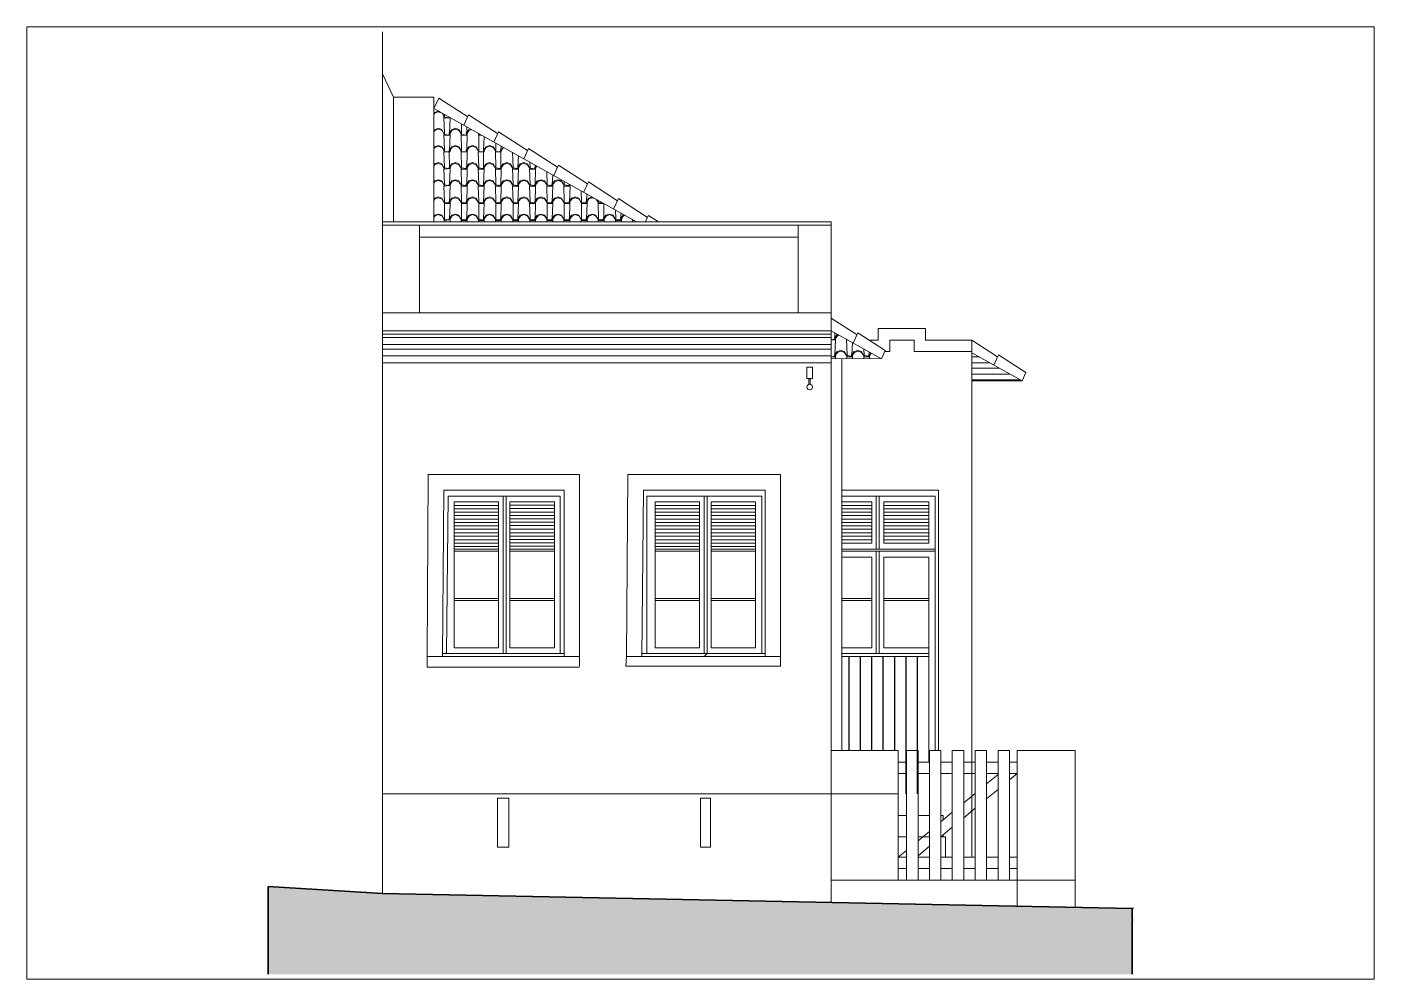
# Paper-space layout 'Layout2' of a CAD drawing. Header units: millimetres. Extents: x 30 to 267, y 21 to 189.
# The model-space entities are those that its viewports show. They can reach past a viewport. Long polylines and large blocks are cut down to what shows.
import ezdxf

# ---------------------------------------------------------------- set-up
doc = ezdxf.new("R2010")
doc.units = ezdxf.units.MM
doc.layers.get('0').update_dxf_attribs({"color": 250, "lineweight": 25})
for name, color, linetype, lineweight in [('A-ALV-___-___-EXI', 250, 'Continuous', 25), ('A-BAS-___-___-EXI', 250, 'Continuous', 35), ('A-CER-___-___-EXI', 250, 'Continuous', 25), ('A-COB-___-___-EXI', 250, 'Continuous', 25), ('A-ESC-___-___-EXI', 250, 'Continuous', 25), ('A-JAN-___-___-EXI', 250, 'Continuous', 25), ('A-POR-___-___-EXI', 250, 'Continuous', 25)]:
    doc.layers.add(name, color=color, linetype=linetype, lineweight=lineweight)

msp = doc.modelspace()

# ---------------------------------------------------------------- hatches: boundary and pattern name
at = {"layer": 'A-BAS-___-___-EXI', "true_color": 0xcb9898}
msp.add_hatch(color=253, dxfattribs=at).paths.add_polyline_path([(7439, -14186.2), (12291.2, -14186.2), (12291.2, -13817.3), (8081.1, -13733.3), (7439, -13693.9)])

# ---------------------------------------------------------------- linework, layer by layer
at = {"layer": 'A-ALV-___-___-EXI', "color": 28, "lineweight": 9}
for p, q in [((8081.1, -13733.3), (8081.1, -8893.9)), ((10661.6, -12929.7), (10661.6, -10730.6)), ((10977.9, -13172.7), (8081.1, -13172.7))]:
    msp.add_line(p, q, dxfattribs=at)
at = {"layer": 'A-ALV-___-___-EXI', "color": 18, "lineweight": 25}
msp.add_line((7439, -13758), (7434.9, -13757.7), dxfattribs=at)
at = {"layer": 'A-ALV-___-___-EXI', "color": 28, "lineweight": 9, "flags": 128}
for points in [[(10600.5, -13783.5), (10600.5, -9960.9), (8081.1, -9960.9)], [(11390.6, -13529.7), (11390.6, -10624.7), (11131.3, -10624.7), (11131.3, -10559.5), (10865.3, -10559.5), (10865.3, -10624.7), (10813.7, -10624.7)], [(10977.9, -13658.6), (10977.9, -12929.7), (10600.5, -12929.7)], [(11645.8, -13804.4), (11645.8, -12929.7), (11971.6, -12929.7), (11971.6, -13810.9)]]:
    msp.add_lwpolyline(points, dxfattribs=at)
for points in [[(8725.9, -13472.7), (8725.9, -13198.5), (8789.7, -13198.5), (8789.7, -13472.7)], [(9866.2, -13472.7), (9866.2, -13198.5), (9923.2, -13198.5), (9923.2, -13472.7)]]:
    msp.add_lwpolyline(points, close=True, dxfattribs=at)
at = {"layer": 'A-ALV-___-___-EXI', "color": 28, "lineweight": 9}
msp.add_lwpolyline([(10600.5, -13658.6), (11645.8, -13658.6), (11971.6, -13658.6)], dxfattribs=at)
at = {"layer": 'A-BAS-___-___-EXI', "color": 18, "lineweight": 25}
for p, q in [((12298.7, -13817.5), (12291.2, -13817.3)), ((12297.4, -13882.6), (12291.2, -13882.5))]:
    msp.add_line(p, q, dxfattribs=at)
at = {"layer": 'A-BAS-___-___-EXI'}
for points in [[(8081.1, -13733.3), (7439, -13693.9), (7439, -14186.2)], [(12291.2, -14186.2), (12291.2, -13817.3), (8081.1, -13733.3)]]:
    msp.add_lwpolyline(points, dxfattribs=at)
at = {"layer": 'A-CER-___-___-EXI', "color": 28, "lineweight": 9}
for p, q in [((11089.2, -12994.8), (11153, -12994.8)), ((11216.8, -12994.8), (11280.6, -12994.8)), ((11345.8, -12994.8), (11409.6, -12994.8)), ((11473.4, -12994.8), (11538.6, -12994.8)), ((11089.2, -13058.6), (11153, -13058.6)), ((11216.8, -13058.6), (11280.6, -13058.6)), ((11345.8, -13058.6), (11409.6, -13058.6)), ((11473.4, -13058.6), (11538.6, -13058.6)), ((11473.4, -13117), (11538.6, -13064.1)), ((11602.4, -13058.6), (11645.8, -13058.6)), ((11473.4, -13201.2), (11538.6, -13148.2)), ((11345.8, -13224.3), (11409.6, -13171.3)), ((11216.8, -13331.5), (11280.6, -13277.2)), ((11345.8, -13308.4), (11409.6, -13254.1)), ((11089.2, -13437.4), (11153, -13384.4)), ((11216.8, -13414.3), (11280.6, -13361.4)), ((11089.2, -13521.5), (11153, -13467.2)), ((10977.9, -13529.7), (11024.1, -13491.7)), ((11089.2, -13529.7), (11153, -13529.7)), ((11216.8, -13529.7), (11280.6, -13529.7)), ((11345.8, -13529.7), (11409.6, -13529.7)), ((11473.4, -13529.7), (11538.6, -13529.7)), ((11089.2, -13593.5), (11153, -13593.5)), ((11216.8, -13593.5), (11280.6, -13593.5)), ((11345.8, -13593.5), (11409.6, -13593.5)), ((11473.4, -13593.5), (11538.6, -13593.5))]:
    msp.add_line(p, q, dxfattribs=at)
at = {"layer": 'A-CER-___-___-EXI', "color": 28, "lineweight": 9, "flags": 128}
for points in [[(11089.2, -12929.7), (11089.2, -13658.6), (11024.1, -13658.6), (11024.1, -12929.7)], [(11216.8, -13658.6), (11216.8, -12929.7), (11153, -12929.7), (11153, -13658.6)], [(11345.8, -13658.6), (11345.8, -12929.7), (11280.6, -12929.7), (11280.6, -13658.6)], [(11473.4, -13658.6), (11473.4, -12929.7), (11409.6, -12929.7), (11409.6, -13658.6)], [(11602.4, -13658.6), (11602.4, -12929.7), (11538.6, -12929.7), (11538.6, -13658.6)]]:
    msp.add_lwpolyline(points, close=True, dxfattribs=at)
for points in [[(11024.1, -13058.6), (10977.9, -13058.6), (10977.9, -12994.8), (11024.1, -12994.8)], [(11602.4, -12994.8), (11645.8, -12994.8), (11645.8, -13058.6), (11602.4, -13093.9)], [(11024.1, -13593.5), (10977.9, -13593.5), (10977.9, -13529.7), (11024.1, -13529.7)], [(11602.4, -13593.5), (11645.8, -13593.5), (11645.8, -13529.7), (11602.4, -13529.7)]]:
    msp.add_lwpolyline(points, dxfattribs=at)
at = {"layer": 'A-COB-___-___-EXI', "color": 28, "lineweight": 9}
for p, q in [((8455.8, -9371.8), (8455.8, -9373.1)), ((8457.1, -9462.7), (8459.8, -9378.6)), ((8553.5, -9462.7), (8554.8, -9427.4)), ((8648.5, -9559.1), (8652.6, -9483.1)), ((8744.9, -9559.1), (8746.3, -9534.7)), ((8841.3, -9655.5), (8844, -9590.3)), ((8937.7, -9655.5), (8937.7, -9641.9)), ((9034, -9751.9), (9036.7, -9697.6)), ((9130.4, -9751.9), (9130.4, -9750.5)), ((9130.4, -9848.2), (9134.5, -9762.7)), ((9226.8, -9848.2), (9228.2, -9804.8)), ((9418.2, -9943.3), (9420.9, -9912)), ((8081.1, -9979.9), (10600.5, -9979.9)), ((8288.8, -10472.7), (8288.8, -9979.9)), ((8424.5, -9954.1), (8428.6, -9954.1)), ((8520.9, -9954.1), (8525, -9954.1)), ((8617.3, -9954.1), (8621.4, -9954.1)), ((8713.7, -9954.1), (8717.7, -9954.1)), ((8810.1, -9954.1), (8814.1, -9954.1)), ((8906.4, -9954.1), (8910.5, -9954.1)), ((9002.8, -9954.1), (9005.5, -9954.1)), ((9097.8, -9954.1), (9101.9, -9954.1)), ((9194.2, -9954.1), (9198.3, -9954.1)), ((9290.6, -9954.1), (9294.7, -9954.1)), ((9387, -9954.1), (9391, -9954.1)), ((9483.4, -9954.1), (9487.4, -9954.1)), ((10414.6, -10472.7), (10414.6, -9979.9)), ((8286.1, -10046.4), (10411.9, -10046.4)), ((8081.1, -10472.7), (10600.5, -10472.7)), ((8081.1, -10592.1), (10600.5, -10592.1)), ((10620.9, -10612.5), (10622.3, -10585.3)), ((8081.1, -10611.1), (10600.5, -10611.1)), ((8081.1, -10650.5), (10600.5, -10650.5)), ((10717.3, -10708.9), (10721.4, -10641)), ((8081.1, -10676.3), (10600.5, -10676.3)), ((8081.1, -10714.3), (10600.5, -10714.3)), ((10686.1, -10719.7), (10690.1, -10719.7)), ((10782.4, -10719.7), (10786.5, -10719.7)), ((10813.7, -10708.9), (10815, -10692.6)), ((11390.6, -10719.7), (11431.3, -10719.7)), ((8081.1, -10752.3), (10600.5, -10752.3)), ((11390.6, -10752.3), (11489.7, -10752.3)), ((11390.6, -10783.5), (11546.7, -10783.5)), ((11390.6, -10816.1), (11603.7, -10816.1)), ((10475.7, -10873.1), (10475.7, -10840.5)), ((10482.4, -10873.1), (10482.4, -10840.5)), ((11390.6, -10847.3), (11660.7, -10847.3)), ((11672.9, -10854.1), (11390.6, -10854.1))]:
    msp.add_line(p, q, dxfattribs=at)
at = {"layer": 'A-COB-___-___-EXI', "color": 28, "lineweight": 9, "flags": 128}
for points in [[(8081.1, -9130.1), (8082.4, -9132.9), (8142.2, -9260.5), (8142.2, -9960.9)], [(8368.9, -9960.9), (8368.9, -9260.5), (8142.2, -9260.5)], [(9507.8, -9960.9), (8368.9, -9324.3), (8397.4, -9265.9), (8560.3, -9371.8)], [(8402.8, -9341.9), (8394.7, -9339.2), (8372.9, -9347.3), (8368.9, -9351.4)], [(8416.4, -9350), (8425.9, -9367.7), (8415, -9351.4), (8393.3, -9343.3), (8374.3, -9351.4), (8368.9, -9358.2)], [(8424.5, -9367.7), (8428.6, -9377.2), (8459.8, -9377.2), (8428.6, -9373.1), (8428.6, -9365), (8430, -9356.8)], [(8455.8, -9469.5), (8454.4, -9461.4), (8469.3, -9443.7), (8491, -9435.6), (8510.1, -9442.4), (8522.3, -9464.1), (8510.1, -9447.8), (8489.7, -9439.6), (8470.7, -9447.8), (8459.8, -9462.7), (8459.8, -9473.6), (8428.6, -9469.5), (8428.6, -9461.4), (8425.9, -9375.8), (8424.5, -9373.1), (8428.6, -9373.1)], [(8537.2, -9417.9), (8564.3, -9359.5), (8727.2, -9465.4)], [(8368.9, -9446.4), (8372.9, -9443.7), (8394.7, -9435.6), (8413.7, -9442.4), (8425.9, -9464.1), (8415, -9447.8), (8393.3, -9439.6), (8374.3, -9447.8), (8368.9, -9454.6)], [(8552.1, -9469.5), (8550.8, -9461.4), (8565.7, -9443.7), (8580.6, -9442.4), (8567.1, -9447.8), (8556.2, -9462.7), (8556.2, -9473.6), (8525, -9469.5), (8525, -9461.4), (8523.6, -9409.8)], [(8705.5, -9512.9), (8732.7, -9454.6), (8895.6, -9560.5)], [(8368.9, -9542.8), (8372.9, -9540.1), (8394.7, -9531.9), (8413.7, -9538.7), (8424.5, -9559.1), (8428.6, -9568.6), (8459.8, -9568.6)], [(8424.5, -9462.7), (8428.6, -9473.6), (8459.8, -9473.6), (8457.1, -9559.1)], [(8522.3, -9560.5), (8510.1, -9544.2), (8489.7, -9536), (8470.7, -9542.8), (8459.8, -9559.1), (8459.8, -9568.6), (8428.6, -9565.9), (8428.6, -9557.7), (8425.9, -9472.2), (8424.5, -9469.5), (8428.6, -9469.5)], [(8457.1, -9655.5), (8455.8, -9565.9), (8454.4, -9557.7), (8469.3, -9540.1), (8491, -9531.9), (8510.1, -9538.7), (8520.9, -9559.1), (8525, -9568.6), (8556.2, -9568.6), (8553.5, -9655.5)], [(8520.9, -9462.7), (8525, -9473.6), (8556.2, -9473.6), (8553.5, -9559.1)], [(8552.1, -9565.9), (8550.8, -9557.7), (8565.7, -9540.1), (8586.1, -9531.9), (8606.4, -9538.7), (8618.6, -9560.5), (8606.4, -9544.2), (8586.1, -9536), (8567.1, -9542.8), (8556.2, -9559.1), (8556.2, -9568.6), (8525, -9565.9), (8525, -9557.7), (8522.3, -9472.2), (8520.9, -9469.5), (8525, -9469.5)], [(8634.9, -9473.6), (8621.4, -9473.6), (8618.6, -9464.1), (8617.3, -9462.7)], [(8648.5, -9655.5), (8648.5, -9565.9), (8647.2, -9557.7), (8662.1, -9540.1), (8682.4, -9531.9), (8702.8, -9538.7), (8715, -9560.5), (8702.8, -9544.2), (8682.4, -9536), (8663.4, -9542.8), (8652.6, -9559.1), (8652.6, -9568.6), (8621.4, -9565.9), (8621.4, -9557.7), (8621.4, -9473.6), (8621.4, -9469.5), (8621.4, -9465.4), (8621.4, -9469.5), (8628.2, -9469.5)], [(8716.4, -9518.4), (8717.7, -9557.7), (8717.7, -9565.9), (8747.6, -9568.6), (8749, -9559.1), (8761.2, -9542.8), (8759.8, -9542.8), (8743.5, -9557.7), (8744.9, -9565.9), (8744.9, -9655.5)], [(8425.9, -9560.5), (8415, -9544.2), (8393.3, -9536), (8374.3, -9542.8), (8368.9, -9551)], [(8424.5, -9565.9), (8428.6, -9565.9), (8428.6, -9568.6)], [(8428.6, -9665), (8428.6, -9660.9), (8428.6, -9654.1), (8425.9, -9567.2)], [(8525, -9665), (8525, -9660.9), (8525, -9654.1), (8522.3, -9567.2), (8520.9, -9565.9), (8525, -9565.9)], [(8617.3, -9559.1), (8621.4, -9568.6), (8652.6, -9568.6)], [(8621.4, -9660.9), (8621.4, -9654.1), (8618.6, -9567.2), (8621.4, -9565.9), (8621.4, -9568.6)], [(8713.7, -9559.1), (8717.7, -9568.6), (8747.6, -9568.6)], [(8713.7, -9565.9), (8717.7, -9565.9), (8717.7, -9568.6)], [(8717.7, -9665), (8717.7, -9660.9), (8717.7, -9654.1), (8715, -9567.2)], [(8814.1, -9660.9), (8814.1, -9654.1), (8811.4, -9571.3)], [(8873.9, -9606.6), (8901, -9548.2), (9063.9, -9654.1)], [(8368.9, -9639.2), (8372.9, -9635.1), (8394.7, -9628.3), (8413.7, -9635.1), (8424.5, -9655.5), (8428.6, -9665), (8455.8, -9660.9), (8425.9, -9656.8), (8415, -9640.5), (8393.3, -9632.4), (8374.3, -9639.2), (8368.9, -9647.3)], [(8428.6, -9761.4), (8428.6, -9757.3), (8428.6, -9750.5), (8425.9, -9663.6)], [(8455.8, -9660.9), (8454.4, -9654.1), (8469.3, -9635.1), (8491, -9628.3), (8510.1, -9635.1), (8520.9, -9655.5), (8525, -9665), (8556.2, -9665), (8553.5, -9751.9)], [(8552.1, -9660.9), (8522.3, -9656.8), (8510.1, -9640.5), (8489.7, -9632.4), (8470.7, -9639.2), (8459.8, -9655.5), (8459.8, -9665), (8457.1, -9751.9)], [(8525, -9761.4), (8525, -9757.3), (8525, -9750.5), (8522.3, -9663.6)], [(8648.5, -9660.9), (8618.6, -9656.8), (8606.4, -9640.5), (8586.1, -9632.4), (8567.1, -9639.2), (8556.2, -9655.5), (8556.2, -9665), (8550.8, -9654.1), (8565.7, -9635.1), (8586.1, -9628.3), (8606.4, -9635.1), (8617.3, -9655.5), (8621.4, -9665), (8652.6, -9665), (8647.2, -9654.1), (8662.1, -9635.1), (8682.4, -9628.3), (8702.8, -9635.1), (8713.7, -9655.5), (8717.7, -9665), (8747.6, -9665), (8743.5, -9654.1), (8758.5, -9635.1), (8778.8, -9628.3), (8799.2, -9635.1), (8810.1, -9655.5), (8814.1, -9665), (8844, -9665), (8841.3, -9751.9)], [(8621.4, -9761.4), (8621.4, -9757.3), (8621.4, -9750.5), (8618.6, -9663.6), (8621.4, -9665)], [(8744.9, -9660.9), (8715, -9656.8), (8702.8, -9640.5), (8682.4, -9632.4), (8663.4, -9639.2), (8652.6, -9655.5), (8652.6, -9665), (8648.5, -9751.9)], [(8717.7, -9761.4), (8717.7, -9757.3), (8717.7, -9750.5), (8715, -9663.6)], [(8937.7, -9751.9), (8940.4, -9665), (8910.5, -9665), (8906.4, -9655.5), (8894.2, -9635.1), (8875.2, -9628.3), (8853.5, -9635.1), (8839.9, -9654.1), (8841.3, -9660.9), (8811.4, -9656.8), (8799.2, -9640.5), (8778.8, -9632.4), (8759.8, -9639.2), (8749, -9655.5), (8747.6, -9665), (8744.9, -9751.9)], [(8814.1, -9757.3), (8814.1, -9750.5), (8810.1, -9663.6), (8814.1, -9665)], [(8936.3, -9660.9), (8936.3, -9654.1), (8947.2, -9647.3), (8941.7, -9655.5), (8940.4, -9665), (8906.4, -9656.8), (8895.6, -9640.5), (8873.9, -9632.4), (8856.2, -9639.2), (8845.3, -9655.5), (8844, -9665)], [(8910.5, -9757.3), (8910.5, -9750.5), (8906.4, -9663.6), (8910.5, -9665)], [(8910.5, -9660.9), (8910.5, -9654.1), (8909.1, -9627)], [(9005.5, -9761.4), (9005.5, -9757.3), (9005.5, -9750.5), (9004.2, -9678.6)], [(9042.2, -9700.3), (9069.3, -9643.3), (9232.2, -9747.8)], [(8368.9, -9735.6), (8372.9, -9731.5), (8394.7, -9724.7), (8413.7, -9731.5), (8424.5, -9751.9), (8428.6, -9761.4), (8455.8, -9757.3), (8454.4, -9750.5), (8469.3, -9731.5), (8491, -9724.7), (8510.1, -9731.5), (8520.9, -9751.9), (8525, -9761.4), (8556.2, -9761.4)], [(8455.8, -9757.3), (8425.9, -9753.2), (8415, -9736.9), (8393.3, -9728.8), (8374.3, -9735.6), (8368.9, -9743.7)], [(8425.9, -9960.9), (8428.6, -9950), (8428.6, -9941.9), (8428.6, -9857.7), (8428.6, -9853.7), (8428.6, -9846.9), (8425.9, -9760)], [(8457.1, -9848.2), (8459.8, -9761.4), (8459.8, -9751.9), (8470.7, -9735.6), (8489.7, -9728.8), (8510.1, -9736.9), (8522.3, -9753.2), (8552.1, -9757.3), (8550.8, -9750.5), (8565.7, -9731.5), (8586.1, -9724.7), (8606.4, -9731.5), (8617.3, -9751.9), (8621.4, -9761.4), (8652.6, -9761.4)], [(8522.3, -9960.9), (8525, -9950), (8525, -9941.9), (8525, -9857.7), (8525, -9853.7), (8525, -9846.9), (8522.3, -9760)], [(8553.5, -9848.2), (8556.2, -9761.4), (8556.2, -9751.9), (8567.1, -9735.6), (8586.1, -9728.8), (8606.4, -9736.9), (8618.6, -9753.2), (8648.5, -9757.3), (8647.2, -9750.5), (8662.1, -9731.5), (8682.4, -9724.7), (8702.8, -9731.5), (8713.7, -9751.9), (8717.7, -9761.4), (8747.6, -9761.4), (8744.9, -9848.2)], [(8618.6, -9960.9), (8621.4, -9950), (8621.4, -9941.9), (8621.4, -9857.7), (8621.4, -9853.7), (8621.4, -9846.9), (8618.6, -9760)], [(8744.9, -9757.3), (8715, -9753.2), (8702.8, -9736.9), (8682.4, -9728.8), (8663.4, -9735.6), (8652.6, -9751.9), (8652.6, -9761.4), (8648.5, -9848.2)], [(8715, -9960.9), (8717.7, -9950), (8717.7, -9941.9), (8717.7, -9857.7), (8717.7, -9853.7), (8717.7, -9846.9), (8715, -9760)], [(8841.3, -9757.3), (8811.4, -9753.2), (8799.2, -9736.9), (8778.8, -9728.8), (8759.8, -9735.6), (8749, -9751.9), (8747.6, -9761.4), (8743.5, -9750.5), (8758.5, -9731.5), (8778.8, -9724.7), (8799.2, -9731.5), (8810.1, -9751.9), (8814.1, -9761.4), (8844, -9761.4), (8839.9, -9750.5), (8853.5, -9731.5), (8875.2, -9724.7), (8894.2, -9731.5), (8906.4, -9751.9), (8910.5, -9761.4), (8940.4, -9761.4), (8937.7, -9848.2)], [(8811.4, -9960.9), (8814.1, -9950), (8814.1, -9941.9), (8814.1, -9857.7), (8814.1, -9853.7), (8814.1, -9846.9), (8810.1, -9760), (8814.1, -9761.4)], [(9034, -9848.2), (9036.7, -9761.4), (9005.5, -9761.4), (9002.8, -9751.9), (8990.6, -9731.5), (8971.6, -9724.7), (8949.9, -9731.5), (8936.3, -9750.5), (8936.3, -9757.3), (8906.4, -9753.2), (8895.6, -9736.9), (8873.9, -9728.8), (8856.2, -9735.6), (8845.3, -9751.9), (8844, -9761.4), (8841.3, -9848.2)], [(8907.8, -9960.9), (8910.5, -9950), (8910.5, -9941.9), (8906.4, -9856.4), (8910.5, -9853.7), (8910.5, -9846.9), (8906.4, -9760), (8910.5, -9761.4)], [(9036.7, -9761.4), (9038.1, -9751.9), (9049, -9735.6), (9066.6, -9728.8), (9088.3, -9736.9), (9099.2, -9753.2), (9129.1, -9757.3), (9129.1, -9750.5), (9133.1, -9751.9), (9133.1, -9761.4), (9101.9, -9761.4), (9097.8, -9751.9), (9087, -9731.5), (9068, -9724.7), (9046.3, -9731.5), (9032.7, -9750.5), (9032.7, -9757.3), (9002.8, -9753.2), (8992, -9736.9), (8970.2, -9728.8), (8952.6, -9735.6), (8941.7, -9751.9), (8940.4, -9761.4)], [(9004.2, -9960.9), (9005.5, -9950), (9005.5, -9941.9), (9005.5, -9857.7), (9005.5, -9853.7), (9005.5, -9846.9), (9002.8, -9760)], [(9099.2, -9960.9), (9101.9, -9950), (9101.9, -9941.9), (9101.9, -9857.7), (9101.9, -9853.7), (9101.9, -9846.9), (9099.2, -9760)], [(9101.9, -9761.4), (9101.9, -9757.3), (9101.9, -9750.5), (9101.9, -9734.2)], [(9210.5, -9795.3), (9237.7, -9736.9), (9400.5, -9842.8)], [(8368.9, -9831.9), (8372.9, -9827.9), (8394.7, -9821.1), (8413.7, -9827.9), (8424.5, -9848.2), (8428.6, -9857.7), (8459.8, -9857.7), (8457.1, -9943.3)], [(8744.9, -9943.3), (8747.6, -9857.7), (8717.7, -9857.7), (8713.7, -9848.2), (8702.8, -9827.9), (8682.4, -9821.1), (8662.1, -9827.9), (8647.2, -9846.9), (8652.6, -9857.7), (8621.4, -9857.7), (8617.3, -9848.2), (8606.4, -9827.9), (8586.1, -9821.1), (8565.7, -9827.9), (8550.8, -9846.9), (8556.2, -9857.7), (8525, -9857.7), (8520.9, -9848.2), (8510.1, -9827.9), (8491, -9821.1), (8469.3, -9827.9), (8454.4, -9846.9), (8455.8, -9853.7), (8425.9, -9849.6), (8415, -9833.3), (8393.3, -9825.2), (8374.3, -9831.9), (8368.9, -9840.1)], [(8552.1, -9853.7), (8522.3, -9849.6), (8510.1, -9833.3), (8489.7, -9825.2), (8470.7, -9831.9), (8459.8, -9846.9), (8459.8, -9857.7)], [(8648.5, -9853.7), (8618.6, -9849.6), (8606.4, -9833.3), (8586.1, -9825.2), (8567.1, -9831.9), (8556.2, -9846.9), (8556.2, -9857.7), (8553.5, -9943.3)], [(9034, -9943.3), (9036.7, -9857.7), (9005.5, -9857.7), (9002.8, -9848.2), (8990.6, -9827.9), (8971.6, -9821.1), (8949.9, -9827.9), (8936.3, -9846.9), (8940.4, -9857.7), (8910.5, -9857.7), (8906.4, -9848.2), (8894.2, -9827.9), (8875.2, -9821.1), (8853.5, -9827.9), (8839.9, -9846.9), (8844, -9857.7), (8814.1, -9857.7), (8810.1, -9848.2), (8799.2, -9827.9), (8778.8, -9821.1), (8758.5, -9827.9), (8743.5, -9846.9), (8744.9, -9853.7), (8715, -9849.6), (8702.8, -9833.3), (8682.4, -9825.2), (8663.4, -9831.9), (8652.6, -9846.9), (8652.6, -9857.7), (8648.5, -9943.3)], [(8841.3, -9853.7), (8811.4, -9849.6), (8799.2, -9833.3), (8778.8, -9825.2), (8759.8, -9831.9), (8749, -9846.9), (8747.6, -9857.7)], [(8936.3, -9853.7), (8906.4, -9849.6), (8895.6, -9833.3), (8873.9, -9825.2), (8856.2, -9831.9), (8845.3, -9846.9), (8844, -9857.7), (8841.3, -9943.3)], [(9226.8, -9943.3), (9229.5, -9857.7), (9198.3, -9857.7), (9194.2, -9848.2), (9183.4, -9827.9), (9164.3, -9821.1), (9142.6, -9827.9), (9129.1, -9846.9), (9133.1, -9857.7), (9101.9, -9857.7), (9097.8, -9848.2), (9087, -9827.9), (9068, -9821.1), (9046.3, -9827.9), (9032.7, -9846.9), (9032.7, -9853.7), (9002.8, -9849.6), (8992, -9833.3), (8970.2, -9825.2), (8952.6, -9831.9), (8941.7, -9846.9), (8940.4, -9857.7), (8937.7, -9943.3)], [(9129.1, -9853.7), (9099.2, -9849.6), (9088.3, -9833.3), (9066.6, -9825.2), (9049, -9831.9), (9038.1, -9846.9), (9036.7, -9857.7)], [(9258, -9822.4), (9239, -9827.9), (9224.1, -9846.9), (9225.4, -9853.7), (9195.6, -9849.6), (9184.7, -9833.3), (9163, -9825.2), (9145.3, -9831.9), (9133.1, -9846.9), (9133.1, -9857.7), (9130.4, -9943.3)], [(9195.6, -9960.9), (9198.3, -9950), (9198.3, -9941.9), (9198.3, -9857.7), (9198.3, -9853.7), (9198.3, -9846.9), (9196.9, -9787.2)], [(9270.2, -9829.2), (9259.4, -9825.2), (9240.4, -9831.9), (9229.5, -9846.9), (9229.5, -9857.7)], [(9316.4, -9853.7), (9292, -9849.6), (9281.1, -9834.7)], [(9378.8, -9889), (9406, -9830.6), (9568.9, -9936.5)], [(9287.9, -9837.4), (9290.6, -9848.2), (9294.7, -9857.7), (9323.2, -9857.7), (9323.2, -9943.3)], [(9292, -9960.9), (9294.7, -9950), (9294.7, -9941.9), (9292, -9856.4), (9294.7, -9853.7), (9294.7, -9846.9), (9296, -9842.8)], [(9388.3, -9960.9), (9391, -9950), (9391, -9941.9), (9389.7, -9895.7)], [(8368.9, -9928.3), (8372.9, -9924.3), (8394.7, -9917.5), (8413.7, -9924.3), (8424.5, -9944.6), (8428.6, -9954.1), (8455.8, -9950), (8454.4, -9943.3), (8469.3, -9924.3), (8491, -9917.5), (8510.1, -9924.3), (8520.9, -9944.6), (8525, -9954.1), (8556.2, -9954.1), (8550.8, -9943.3), (8565.7, -9924.3), (8586.1, -9917.5), (8606.4, -9924.3), (8617.3, -9944.6), (8621.4, -9954.1), (8652.6, -9954.1), (8647.2, -9943.3), (8662.1, -9924.3), (8682.4, -9917.5), (8702.8, -9924.3), (8713.7, -9944.6), (8717.7, -9954.1), (8747.6, -9954.1), (8743.5, -9943.3), (8758.5, -9924.3), (8778.8, -9917.5), (8799.2, -9924.3), (8810.1, -9944.6), (8814.1, -9954.1), (8844, -9954.1), (8839.9, -9943.3), (8853.5, -9924.3), (8875.2, -9917.5), (8894.2, -9924.3), (8906.4, -9944.6), (8910.5, -9954.1), (8940.4, -9954.1)], [(8455.8, -9950), (8425.9, -9946), (8415, -9929.7), (8393.3, -9920.2), (8374.3, -9928.3), (8368.9, -9936.5)], [(8552.1, -9950), (8522.3, -9946), (8510.1, -9929.7), (8489.7, -9920.2), (8470.7, -9928.3), (8459.8, -9943.3), (8459.8, -9954.1), (8459.8, -9960.9)], [(8648.5, -9950), (8618.6, -9946), (8606.4, -9929.7), (8586.1, -9920.2), (8567.1, -9928.3), (8556.2, -9943.3), (8556.2, -9954.1), (8556.2, -9960.9)], [(8744.9, -9950), (8715, -9946), (8702.8, -9929.7), (8682.4, -9920.2), (8663.4, -9928.3), (8652.6, -9943.3), (8652.6, -9954.1), (8652.6, -9960.9)], [(8841.3, -9950), (8811.4, -9946), (8799.2, -9929.7), (8778.8, -9920.2), (8759.8, -9928.3), (8749, -9943.3), (8747.6, -9954.1), (8749, -9960.9)], [(8845.3, -9960.9), (8844, -9954.1), (8845.3, -9943.3), (8856.2, -9928.3), (8873.9, -9920.2), (8895.6, -9929.7), (8906.4, -9946), (8936.3, -9950), (8936.3, -9943.3), (8949.9, -9924.3), (8971.6, -9917.5), (8990.6, -9924.3), (9002.8, -9944.6), (9005.5, -9954.1), (9036.7, -9954.1)], [(8941.7, -9960.9), (8940.4, -9954.1), (8941.7, -9943.3), (8952.6, -9928.3), (8970.2, -9920.2), (8992, -9929.7), (9002.8, -9946), (9032.7, -9950), (9032.7, -9943.3), (9046.3, -9924.3), (9068, -9917.5), (9087, -9924.3), (9097.8, -9944.6), (9101.9, -9954.1), (9133.1, -9954.1)], [(9038.1, -9960.9), (9036.7, -9954.1), (9038.1, -9943.3), (9049, -9928.3), (9066.6, -9920.2), (9088.3, -9929.7), (9099.2, -9946), (9129.1, -9950), (9129.1, -9943.3), (9142.6, -9924.3), (9164.3, -9917.5), (9183.4, -9924.3), (9194.2, -9944.6), (9198.3, -9954.1), (9229.5, -9954.1), (9229.5, -9960.9)], [(9422.3, -9960.9), (9422.3, -9954.1), (9391, -9954.1), (9387, -9944.6), (9376.1, -9924.3), (9357.1, -9917.5), (9335.4, -9924.3), (9320.5, -9943.3), (9325.9, -9954.1), (9294.7, -9954.1), (9290.6, -9944.6), (9279.7, -9924.3), (9260.7, -9917.5), (9239, -9924.3), (9224.1, -9943.3), (9225.4, -9950), (9195.6, -9946), (9184.7, -9929.7), (9163, -9920.2), (9145.3, -9928.3), (9133.1, -9943.3), (9133.1, -9954.1), (9133.1, -9960.9)], [(9321.8, -9950), (9292, -9946), (9279.7, -9929.7), (9259.4, -9920.2), (9240.4, -9928.3), (9229.5, -9943.3), (9229.5, -9954.1)], [(9325.9, -9960.9), (9325.9, -9954.1), (9325.9, -9943.3), (9336.7, -9928.3), (9355.8, -9920.2), (9376.1, -9929.7), (9388.3, -9946), (9418.2, -9950), (9416.8, -9943.3), (9431.8, -9924.3), (9442.6, -9924.3), (9433.1, -9928.3), (9422.3, -9943.3), (9422.3, -9954.1)], [(9484.7, -9960.9), (9487.4, -9950), (9483.4, -9947.3), (9487.4, -9954.1), (9494.2, -9954.1)], [(9556.7, -9960.9), (9574.3, -9925.6), (9630, -9960.9)], [(10745.8, -10596.2), (10747.2, -10596.2), (10600.5, -10501.2)], [(10724.1, -10642.4), (10751.2, -10584), (10904.6, -10684.4), (10882.9, -10730.6), (10600.5, -10573.1), (8081.1, -10573.1)], [(10620.9, -10708.9), (10625, -10623.3), (10625, -10613.8), (10641.3, -10596.2), (10635.8, -10597.6), (10634.5, -10593.5), (10619.6, -10612.5), (10620.9, -10619.3), (10600.5, -10623.3), (10625, -10623.3)], [(10687.4, -10730.6), (10690.1, -10715.7), (10690.1, -10707.5), (10687.4, -10622), (10690.1, -10623.3), (10686.1, -10620.6)], [(11390.6, -10688.5), (11067.5, -10688.5), (11067.5, -10624.7), (10930.4, -10624.7), (10930.4, -10688.5), (10903.3, -10688.5)], [(11535.8, -10718.4), (11535.8, -10719.7), (11390.6, -10624.7)], [(10625, -10719.7), (10600.5, -10719.7), (10620.9, -10715.7), (10619.6, -10708.9), (10634.5, -10689.9), (10654.8, -10683.1), (10675.2, -10689.9), (10686.1, -10710.2), (10690.1, -10719.7), (10721.4, -10719.7)], [(10880.2, -10730.6), (10880.2, -10729.2), (10600.5, -10730.6)], [(10625, -10730.6), (10625, -10719.7), (10625, -10708.9), (10635.8, -10693.9), (10654.8, -10687.2), (10675.2, -10693.9), (10687.4, -10711.6), (10717.3, -10715.7), (10715.9, -10708.9), (10730.9, -10689.9), (10751.2, -10683.1), (10771.6, -10689.9), (10782.4, -10710.2), (10786.5, -10719.7), (10816.4, -10719.7)], [(10817.7, -10730.6), (10816.4, -10719.7), (10817.7, -10708.9), (10824.5, -10699.4), (10812.3, -10708.9), (10813.7, -10715.7), (10783.8, -10711.6), (10771.6, -10693.9), (10751.2, -10687.2), (10732.2, -10693.9), (10721.4, -10708.9), (10721.4, -10719.7), (10721.4, -10730.6)], [(10783.8, -10730.6), (10786.5, -10715.7), (10786.5, -10707.5), (10785.2, -10676.3)], [(11514.1, -10765.9), (11541.3, -10707.5), (11694.7, -10806.6), (11672.9, -10854.1), (11390.6, -10696.7)]]:
    msp.add_lwpolyline(points, dxfattribs=at)
msp.add_lwpolyline([(10496, -10840.5), (10496, -10776.7), (10463.4, -10776.7), (10463.4, -10840.5)], close=True, dxfattribs=at)
at = {"layer": 'A-COB-___-___-EXI', "color": 28, "lineweight": 9}
msp.add_open_spline([(10480.4, -10873.1), (10471.8, -10873.1), (10464.8, -10880.1), (10464.8, -10888.7), (10464.8, -10897.4), (10471.8, -10904.3), (10480.4, -10904.3), (10489, -10904.3), (10496, -10897.4), (10496, -10888.7), (10496, -10880.1), (10489, -10873.1), (10480.4, -10873.1)], degree=3, knots=[0, 0, 0, 0, 1, 1, 1, 2, 2, 2, 3, 3, 3, 4, 4, 4, 4], dxfattribs=at)
at = {"layer": 'A-ESC-___-___-EXI', "color": 28, "lineweight": 9}
for p, q in [((10977.9, -13294.8), (11024.1, -13294.8)), ((11089.2, -13294.8), (11153, -13294.8)), ((10977.9, -13415.7), (11024.1, -13415.7)), ((11089.2, -13415.7), (11153, -13415.7)), ((11229.1, -13415.7), (11229.1, -13404.8))]:
    msp.add_line(p, q, dxfattribs=at)
at = {"layer": 'A-ESC-___-___-EXI', "color": 28, "lineweight": 9, "flags": 128}
for points in [[(11216.8, -13172.7), (11216.8, -13294.8), (11229.1, -13294.8), (11229.1, -13320.6)], [(11216.8, -13415.7), (11242.6, -13415.7), (11242.6, -13529.7)]]:
    msp.add_lwpolyline(points, dxfattribs=at)
at = {"layer": 'A-JAN-___-___-EXI', "color": 28, "lineweight": 9}
for p, q in [((8482.9, -11553.2), (8732.7, -11553.2)), ((8482.9, -11572.2), (8732.7, -11572.2)), ((8758.5, -11501.6), (8758.5, -12385.3)), ((8774.8, -11501.6), (8774.8, -12385.3)), ((8796.5, -11551.9), (9047.6, -11551.9)), ((8796.5, -11570.9), (9047.6, -11570.9)), ((9612.3, -11553.2), (9862.1, -11553.2)), ((9612.3, -11572.2), (9862.1, -11572.2)), ((9887.9, -11501.6), (9887.9, -12385.3)), ((9925.9, -11553.2), (10175.7, -11553.2)), ((9925.9, -11572.2), (10175.7, -11572.2)), ((8482.9, -11591.2), (8732.7, -11591.2)), ((8482.9, -11610.2), (8732.7, -11610.2)), ((8482.9, -11630.6), (8732.7, -11630.6)), ((8482.9, -11649.6), (8732.7, -11649.6)), ((8796.5, -11591.2), (9047.6, -11591.2)), ((8796.5, -11610.2), (9047.6, -11610.2)), ((8796.5, -11629.2), (9047.6, -11629.2)), ((8796.5, -11648.2), (9047.6, -11648.2)), ((9612.3, -11591.2), (9862.1, -11591.2)), ((9612.3, -11610.2), (9862.1, -11610.2)), ((9612.3, -11630.6), (9862.1, -11630.6)), ((9612.3, -11649.6), (9862.1, -11649.6)), ((9925.9, -11591.2), (10175.7, -11591.2)), ((9925.9, -11610.2), (10175.7, -11610.2)), ((9925.9, -11630.6), (10175.7, -11630.6)), ((9925.9, -11649.6), (10175.7, -11649.6)), ((8482.9, -11668.6), (8732.7, -11668.6)), ((8482.9, -11687.6), (8732.7, -11687.6)), ((8482.9, -11706.6), (8732.7, -11706.6)), ((8482.9, -11725.6), (8732.7, -11725.6)), ((8796.5, -11667.2), (9047.6, -11667.2)), ((8796.5, -11686.2), (9047.6, -11686.2)), ((8796.5, -11706.6), (9047.6, -11706.6)), ((8796.5, -11725.6), (9047.6, -11725.6)), ((9612.3, -11668.6), (9862.1, -11668.6)), ((9612.3, -11687.6), (9862.1, -11687.6)), ((9612.3, -11706.6), (9862.1, -11706.6)), ((9612.3, -11725.6), (9862.1, -11725.6)), ((9925.9, -11668.6), (10175.7, -11668.6)), ((9925.9, -11687.6), (10175.7, -11687.6)), ((9925.9, -11706.6), (10175.7, -11706.6)), ((9925.9, -11725.6), (10175.7, -11725.6)), ((8482.9, -11746), (8732.7, -11746)), ((8482.9, -11765), (8732.7, -11765)), ((8482.9, -11784), (8732.7, -11784)), ((8732.7, -11798.9), (8482.9, -11798.9)), ((8796.5, -11744.6), (9047.6, -11744.6)), ((8796.5, -11763.6), (9047.6, -11763.6)), ((8796.5, -11782.6), (9047.6, -11782.6)), ((9047.6, -11798.9), (8796.5, -11798.9)), ((9612.3, -11746), (9862.1, -11746)), ((9612.3, -11765), (9862.1, -11765)), ((9612.3, -11784), (9862.1, -11784)), ((9612.3, -11798.9), (9862.1, -11798.9)), ((9925.9, -11746), (10175.7, -11746)), ((9925.9, -11765), (10175.7, -11765)), ((9925.9, -11784), (10175.7, -11784)), ((9925.9, -11798.9), (10175.7, -11798.9)), ((8732.7, -11811.1), (8482.9, -11811.1)), ((9047.6, -11811.1), (8796.5, -11811.1)), ((9612.3, -11811.1), (9862.1, -11811.1)), ((9925.9, -11811.1), (10175.7, -11811.1)), ((8732.7, -12075.8), (8482.9, -12075.8)), ((8732.7, -12088.1), (8482.9, -12088.1)), ((9047.6, -12075.8), (8796.5, -12075.8)), ((9047.6, -12088.1), (8796.5, -12088.1)), ((9612.3, -12075.8), (9862.1, -12075.8)), ((9612.3, -12088.1), (9862.1, -12088.1)), ((9925.9, -12075.8), (10175.7, -12075.8)), ((9925.9, -12088.1), (10175.7, -12088.1)), ((8330.9, -12401.6), (9187.4, -12401.6)), ((8417.7, -12385.3), (9100.5, -12385.3)), ((9450.8, -12401.6), (10316.8, -12401.6)), ((9537.7, -12385.3), (10230, -12385.3))]:
    msp.add_line(p, q, dxfattribs=at)
at = {"layer": 'A-JAN-___-___-EXI', "color": 28, "lineweight": 9, "flags": 128}
for points in [[(9187.4, -12462.7), (8330.9, -12462.7), (8330.9, -12401.6), (8337.7, -11380.8), (9187.4, -11380.8), (9187.4, -12401.6), (9187.4, -12455.9)], [(9100.5, -12401.6), (9100.5, -11467.7), (8424.5, -11467.7), (8417.7, -12401.6)], [(10230, -12401.6), (10230, -11467.7), (9547.2, -11467.7), (9537.7, -12401.6)], [(8440.8, -12385.3), (8450.3, -11501.6), (9078.8, -11501.6), (9078.8, -12385.3)], [(9564.8, -12385.3), (9564.8, -11501.6), (10211, -11501.6), (10211, -12385.3)], [(9904.2, -11501.6), (9904.2, -12385.3), (9887.9, -12401.6)]]:
    msp.add_lwpolyline(points, dxfattribs=at)
for points in [[(10316.8, -12455.9), (9448.1, -12455.9), (9450.8, -12401.6), (9458.9, -11380.8), (10316.8, -11380.8), (10316.8, -12401.6)], [(8482.9, -11534.2), (8732.7, -11534.2), (8732.7, -12354.1), (8482.9, -12354.1)], [(8796.5, -11534.2), (9047.6, -11534.2), (9047.6, -12354.1), (8796.5, -12354.1)], [(9862.1, -12354.1), (9862.1, -11534.2), (9612.3, -11534.2), (9612.3, -12354.1)], [(9925.9, -12354.1), (10175.7, -12354.1), (10175.7, -11534.2), (9925.9, -11534.2)]]:
    msp.add_lwpolyline(points, close=True, dxfattribs=at)
at = {"layer": 'A-POR-___-___-EXI', "color": 28, "lineweight": 9}
for p, q in [((10661.6, -11553.2), (10830, -11553.2)), ((10661.6, -11572.2), (10830, -11572.2)), ((10854.4, -11798.9), (10854.4, -11501.6)), ((10870.7, -11798.9), (10870.7, -11501.6)), ((10896.5, -11553.2), (11150.3, -11553.2)), ((10896.5, -11572.2), (11150.3, -11572.2)), ((10661.6, -11591.2), (10830, -11591.2)), ((10661.6, -11610.2), (10830, -11610.2)), ((10661.6, -11630.6), (10830, -11630.6)), ((10661.6, -11649.6), (10830, -11649.6)), ((10896.5, -11591.2), (11150.3, -11591.2)), ((10896.5, -11610.2), (11150.3, -11610.2)), ((10896.5, -11630.6), (11150.3, -11630.6)), ((10896.5, -11649.6), (11150.3, -11649.6)), ((10661.6, -11668.6), (10830, -11668.6)), ((10661.6, -11687.6), (10830, -11687.6)), ((10661.6, -11706.6), (10830, -11706.6)), ((10661.6, -11725.6), (10830, -11725.6)), ((10896.5, -11668.6), (11150.3, -11668.6)), ((10896.5, -11687.6), (11150.3, -11687.6)), ((10896.5, -11706.6), (11150.3, -11706.6)), ((10896.5, -11725.6), (11150.3, -11725.6)), ((10661.6, -11746), (10830, -11746)), ((10661.6, -11798.9), (11185.6, -11798.9)), ((10896.5, -11746), (11150.3, -11746)), ((10661.6, -11811.1), (11185.6, -11811.1)), ((10661.6, -12075.8), (10830, -12075.8)), ((10661.6, -12088.1), (10830, -12088.1)), ((10896.5, -12075.8), (11150.3, -12075.8)), ((10896.5, -12088.1), (11150.3, -12088.1)), ((10661.6, -12385.3), (11150.3, -12385.3)), ((10661.6, -12401.6), (11150.3, -12401.6))]:
    msp.add_line(p, q, dxfattribs=at)
at = {"layer": 'A-POR-___-___-EXI', "color": 8, "lineweight": 25}
for p, q in [((10701, -12929.7), (10701, -12401.6)), ((10764.8, -12929.7), (10764.8, -12401.6)), ((10830, -12929.7), (10830, -12401.6)), ((10893.8, -12929.7), (10893.8, -12401.6)), ((10957.6, -12929.7), (10957.6, -12401.6)), ((11021.4, -13172.7), (11021.4, -12401.6)), ((11086.5, -13172.7), (11086.5, -12401.6))]:
    msp.add_line(p, q, dxfattribs=at)
at = {"layer": 'A-POR-___-___-EXI', "color": 28, "lineweight": 9, "flags": 128}
for points in [[(11204.6, -12929.7), (11204.6, -11467.7), (10661.6, -11467.7)], [(10661.6, -11501.6), (11185.6, -11501.6), (11185.6, -12929.7)], [(10661.6, -11766.3), (10830, -11766.3), (10830, -11534.2), (10661.6, -11534.2)], [(10661.6, -11843.7), (10830, -11843.7), (10830, -12354.1), (10661.6, -12354.1)], [(10854.4, -11811.1), (10854.4, -12385.3), (10854.4, -11843.7)], [(10870.7, -11811.1), (10870.7, -12385.3), (10870.7, -11843.7)], [(11150.3, -12994.8), (11150.3, -11843.7), (10896.5, -11843.7), (10896.5, -12354.1), (11150.3, -12354.1)]]:
    msp.add_lwpolyline(points, dxfattribs=at)
msp.add_lwpolyline([(10896.5, -11766.3), (10896.5, -11534.2), (11150.3, -11534.2), (11150.3, -11766.3)], close=True, dxfattribs=at)

psp = doc.layouts.new('Layout2')

# ---------------------------------------------------------------- viewports
at = {"layer": '0'}
psp.add_viewport(center=(148.5, 104.94), size=(237.6, 167.9109), view_center_point=(9866.84, -11540.09), view_height=5347.327, dxfattribs=at)

doc.saveas('drawing.dxf')
